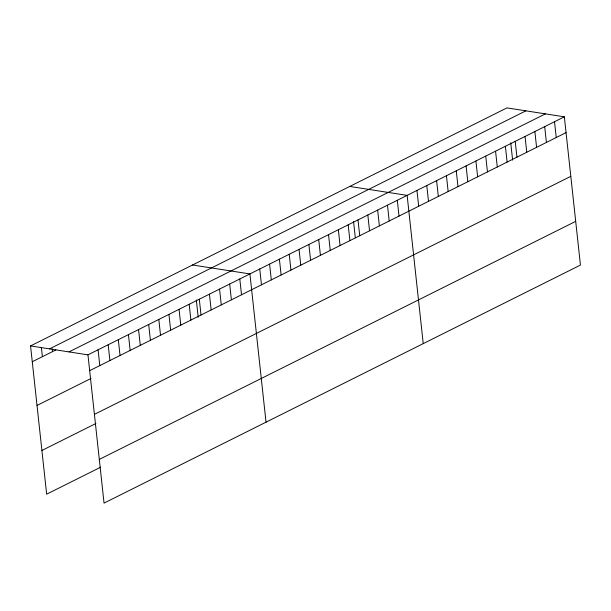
<?xml version="1.0" encoding="UTF-8"?>
<svg xmlns="http://www.w3.org/2000/svg" width="611" height="611" viewBox="0 0 611 611"><rect width="100%" height="100%" fill="white"/><g stroke="black" fill="none" stroke-linecap="round" stroke-linejoin="round"><path stroke-width="0.92" d="M100.647 467.201L46.657 494.184L30.55 345.925L506.947 107.895L564.343 116.816L580.45 265.075L104.053 503.105L87.953 354.854L564.343 116.816M49.491 348.873L525.888 110.843M32.268 361.735L55.891 349.935M69.005 351.905L545.402 113.875M89.664 370.656L566.061 132.625M37.019 405.444L91.008 378.469M94.415 414.365L570.811 176.335M41.907 450.475L95.896 423.499M99.31 459.396L575.699 221.365M349.736 186.447L407.132 195.367L423.24 343.626M192.526 264.998L249.922 273.919L266.029 422.178M30.55 345.925L87.953 354.854M554.521 121.726L556.239 137.536M544.691 126.637L546.41 142.447M534.869 131.548L536.588 147.358M525.04 136.459L526.758 152.261M515.218 141.362L516.937 157.172M510.743 142.821L512.621 160.128M505.389 146.273L507.107 162.083M495.567 151.184L497.285 166.994M485.737 156.095L487.456 171.905M475.916 161.006L477.634 176.808M466.086 165.909L467.805 181.719M456.264 170.82L457.983 186.63M446.435 175.731L448.153 191.541M436.613 180.642L438.331 196.452M426.784 185.553L428.502 201.355M416.962 190.456L418.68 206.266M397.31 200.278L399.029 216.088M387.481 205.189L389.199 220.999M377.659 210.1L379.378 225.902M367.83 215.003L369.548 230.813M358.008 219.914L359.726 235.724M353.532 221.373L355.312 237.763M348.178 224.825L349.897 240.635M338.357 229.736L340.075 245.546M328.527 234.647L330.245 250.449M318.705 239.55L320.424 255.36M308.876 244.461L310.594 260.271M299.054 249.372L300.772 265.182M289.224 254.283L290.943 270.093M279.403 259.194L281.121 274.996M269.573 264.097L271.292 279.907M259.751 269.008L261.47 284.818M239.802 278.975L241.521 294.785M229.675 284.039L231.393 299.841M219.555 289.095L221.274 304.904M209.428 294.151L211.146 309.96M199.308 299.207L201.027 315.016M196.322 299.925L198.201 317.224M189.181 304.27L190.899 320.08M179.061 309.326L180.78 325.136M168.934 314.382L170.652 330.192M158.814 319.446L160.533 335.248M148.687 324.502L150.405 340.312M138.567 329.558L140.286 345.368M128.44 334.614L130.158 350.424M118.32 339.678L120.039 355.48M108.193 344.734L109.911 360.543M98.073 349.79L99.792 365.599M52.21 348.828L52.515 351.615M41.38 347.376L42.388 356.679"/></g></svg>
